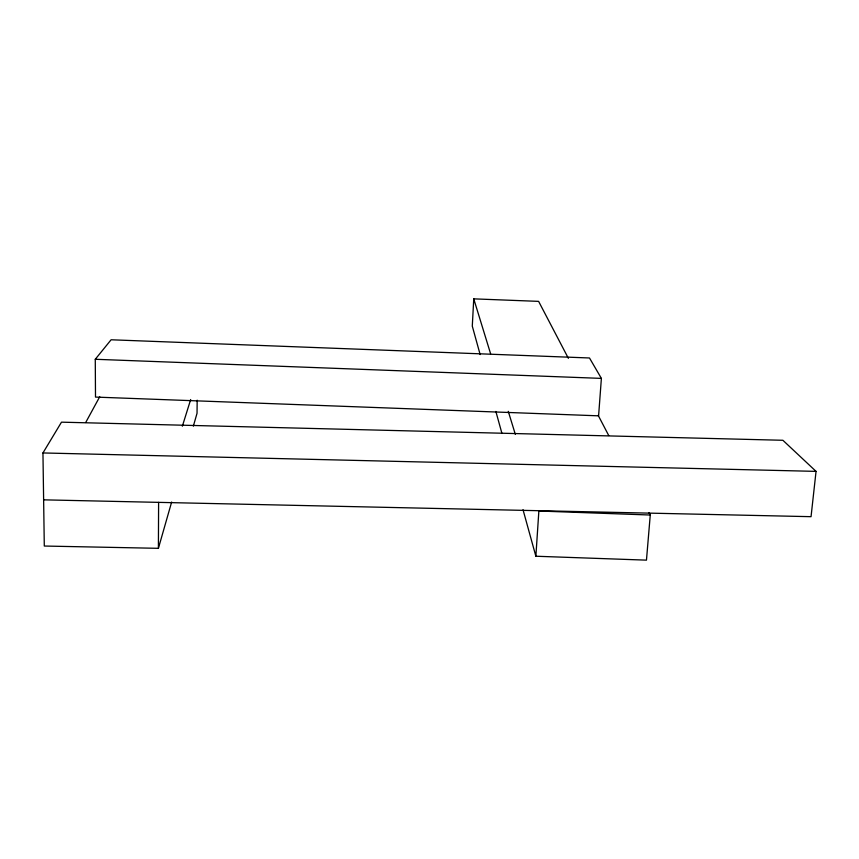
<?xml version="1.0" encoding="UTF-8"?>
<svg xmlns="http://www.w3.org/2000/svg" width="859" height="859" viewBox="0 0 859 859"><rect width="100%" height="100%" fill="white"/><g stroke="black" fill="none" stroke-linecap="round" stroke-linejoin="round"><path stroke-width="1.29" d="M43.626 499.841L811.046 516.678L816.05 471.376L782.882 440.28L61.483 422.166L42.95 452.951L44.292 546.034L158.4 548.321L158.604 502.365M197.173 400.197L197.033 413.276L193.361 426.128M568.39 358.343L538.614 301.369L473.749 298.857L472.289 326.13L480.149 354.574M535.866 556.235L538.861 511.019L650.263 515.024L646.462 560.143L535.866 556.235L523.013 509.698M601.386 378.389L598.594 415.831L95.499 397.083L95.274 359.277L111.101 339.777L589.489 357.978L601.386 378.389L95.274 359.277M158.4 548.321L171.65 502.021M182.355 426.204L190.677 399.542M85.707 422.499L99.741 396.718M42.95 452.951L816.05 471.376M598.165 415.316L608.709 435.502M649.028 512.651L650.263 515.024M473.749 298.857L490.618 353.811M508.27 411.332L515.325 434.332M495.868 411.45L501.935 433.43"/></g></svg>
